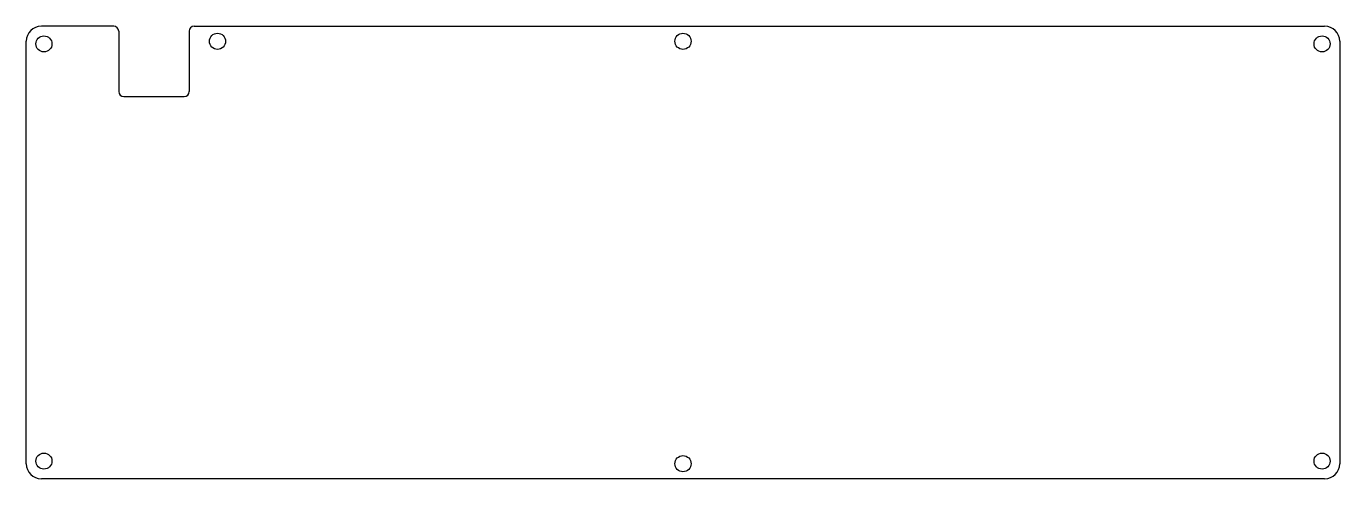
# Model space of a CAD drawing. Extents: x -7 to 254, y -83 to 7.
import ezdxf

# ---------------------------------------------------------------- set-up
doc = ezdxf.new("R2010")
doc.units = 0

msp = doc.modelspace()

# ---------------------------------------------------------------- linework, layer by layer
at = {"layer": 'Bottom layer 3mm', "color": 0}
for points in [[(10.37, 7), (-4, 7)], [(11.37, 6), (11.37, -6)], [(25.37, 6), (25.37, -6)], [(26.37, 7), (251, 7)], [(-7, -80), (-7, 4)], [(254, 4), (254, -80)], [(12.37, -7), (24.37, -7)], [(251, -83), (-4, -83)]]:
    msp.add_lwpolyline(points, dxfattribs=at)
for centre, radius, start, end in [((-4, 4), 3, 90, -180), ((10.37, 6), 1, 0, 90), ((26.37, 6), 1, 90, -180), ((251, 4), 3, 0, 90), ((12.37, -6), 1, -180, -90), ((24.37, -6), 1, -90, 0), ((-4, -80), 3, -180, -90), ((251, -80), 3, -90, 0)]:
    msp.add_arc(centre, radius, start, end, dxfattribs=at)
at = {"layer": 'Screws', "color": 0}
for centre in [(31, 4), (123.5, 4), (-3.49, 3.49), (250.49, 3.49), (-3.49, -79.49), (250.49, -79.49), (123.5, -80)]:
    msp.add_circle(centre, 1.6, dxfattribs=at)

doc.saveas('drawing.dxf')
